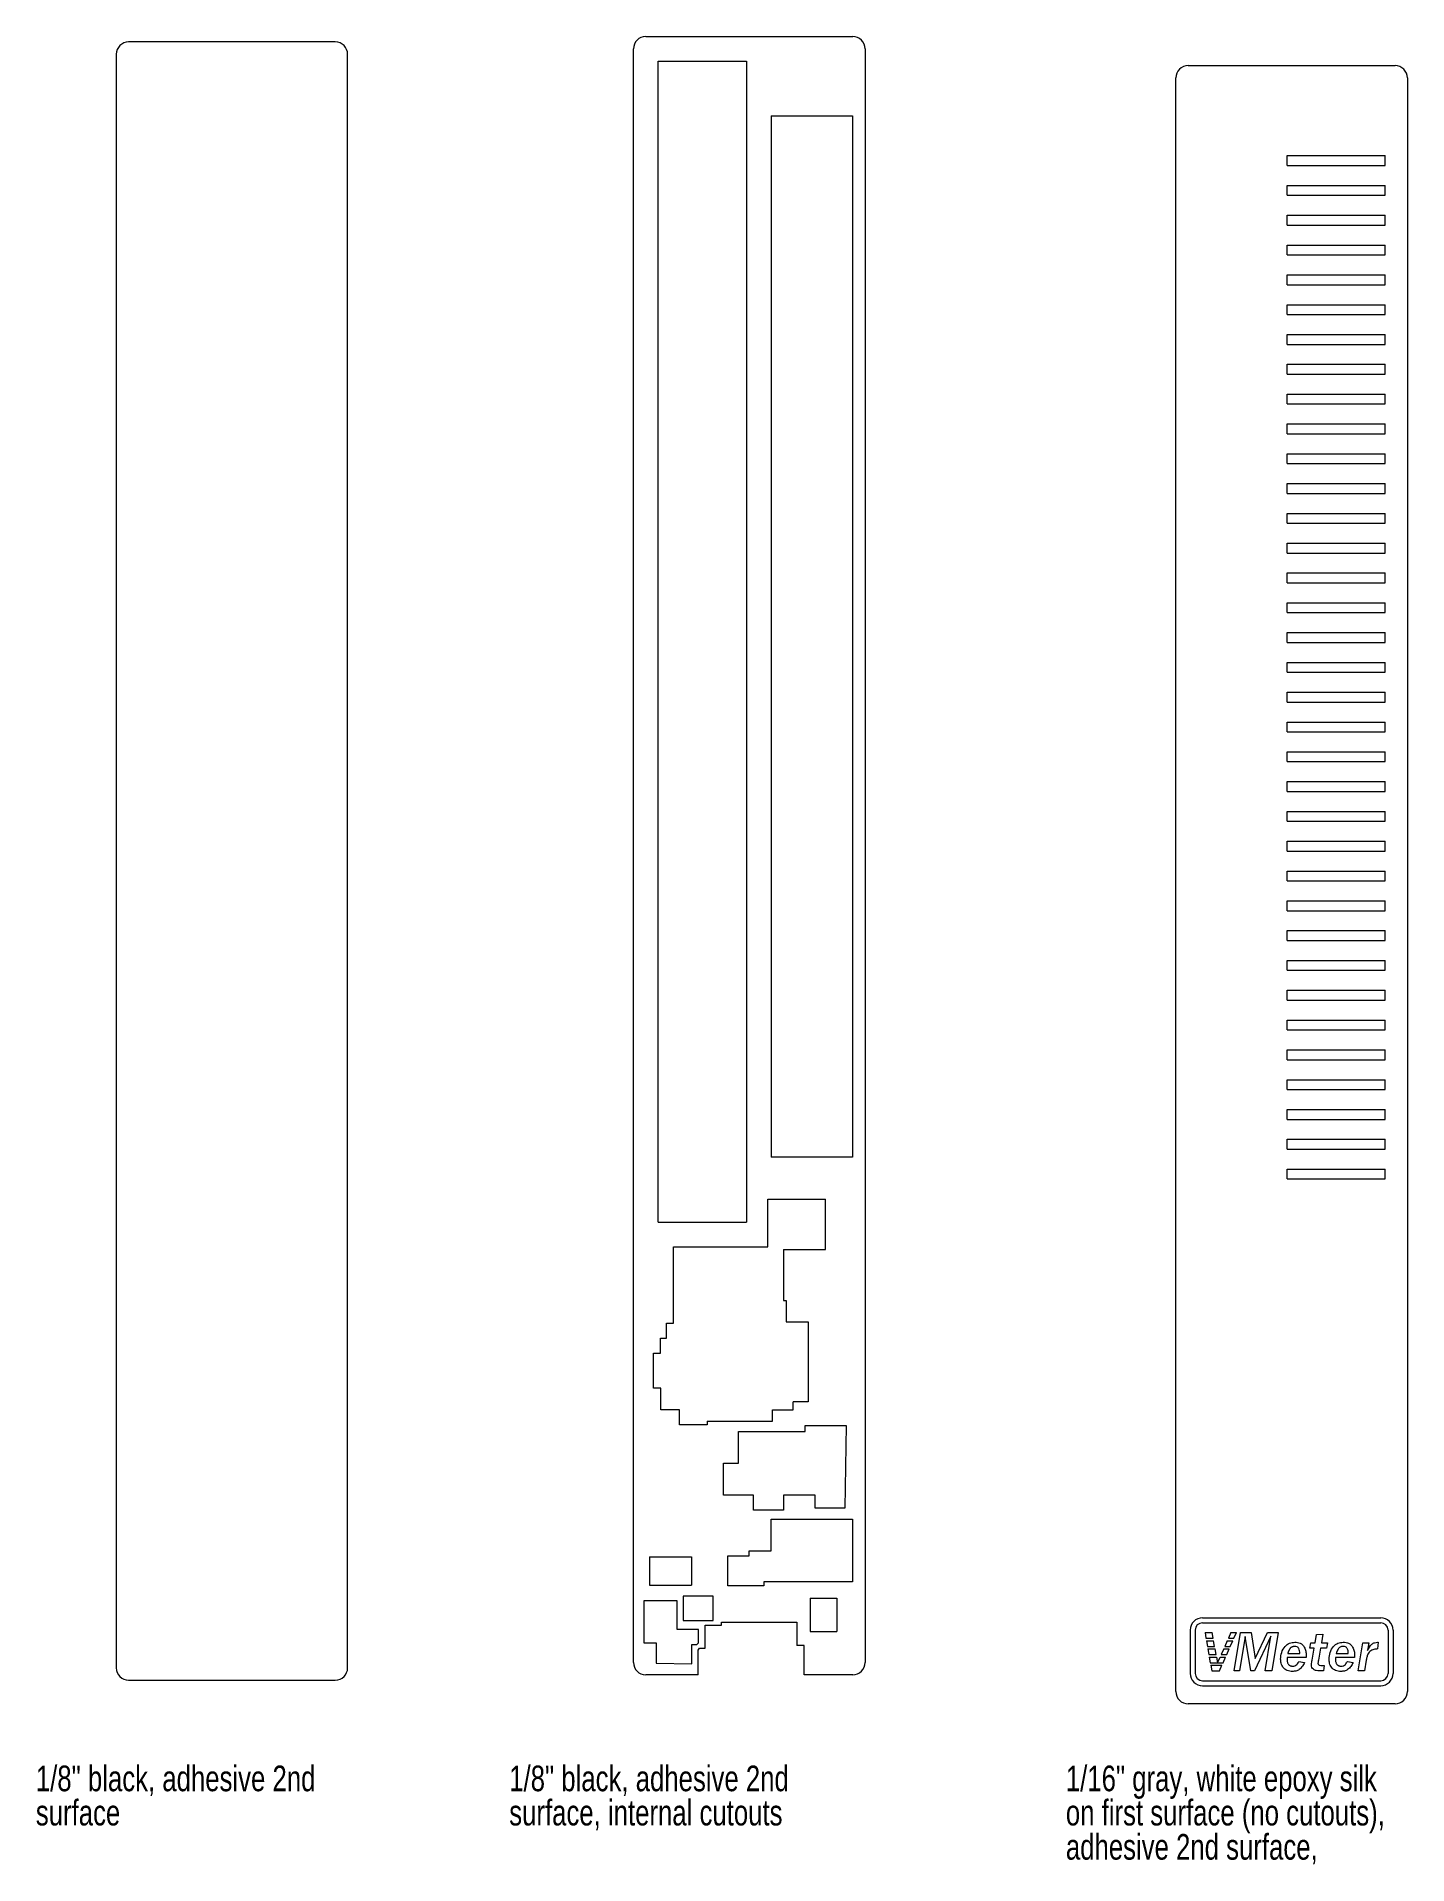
# Model space of a CAD drawing. Header units: inches. Extents: x 2.37 to 7.94, y 0.6 to 8.02.
import ezdxf

# ---------------------------------------------------------------- set-up
doc = ezdxf.new("R2010")
doc.units = ezdxf.units.IN
doc.header["$MEASUREMENT"] = 0
doc.layers.add('FORMAT', color=7, linetype='Continuous')
doc.styles.add('SLDTEXTSTYLE0', font='TXT', dxfattribs={"width": 0.75})

# ---------------------------------------------------------------- blocks, each defined once
blk = doc.blocks.new('SW_NOTE_0')
at = {"layer": 'FORMAT', "color": 0, "char_height": 0.104167, "attachment_point": 1, "style": 'SLDTEXTSTYLE0'}
for s, insert in [('1/16" gray, white epoxy silk ', (0, 0.1343)), ('on first surface (no cutouts), ', (0, -0.0046)), ('adhesive 2nd surface, ', (0, -0.1435))]:
    blk.add_mtext(s, dxfattribs=dict(at, insert=insert))
blk = doc.blocks.new('SW_NOTE_1')
at = {"layer": 'FORMAT', "color": 0, "char_height": 0.104167, "attachment_point": 1, "style": 'SLDTEXTSTYLE0'}
for s, insert in [('1/8" black, adhesive 2nd', (0, 0.1343)), ('surface, internal cutouts', (0, -0.0046))]:
    blk.add_mtext(s, dxfattribs=dict(at, insert=insert))
blk = doc.blocks.new('SW_NOTE_2')
at = {"layer": 'FORMAT', "color": 0, "attachment_point": 1, "style": 'SLDTEXTSTYLE0'}
for s, insert, char_height in [('1/8" black, adhesive 2nd', (0, 0.1343), 0.104167), ('surface', (0, -0.0046), 0.10417)]:
    blk.add_mtext(s, dxfattribs=dict(at, insert=insert, char_height=char_height))

msp = doc.modelspace()

# ---------------------------------------------------------------- linework, layer by layer
at = {"color": 7, "linetype": 'Continuous', "lineweight": 15}
for p, q in [((4.8465, 8.0179), (5.6865, 8.0179)), ((2.6975, 7.946), (2.6975, 1.396)), ((3.5864, 7.996), (2.7474, 7.996)), ((3.6364, 1.396), (3.6364, 7.946)), ((4.7965, 1.4179), (4.7965, 7.9679)), ((5.7365, 7.9679), (5.7365, 1.4179)), ((4.8965, 7.9179), (5.255, 7.9179)), ((4.8965, 3.2055), (4.8965, 7.9179)), ((5.255, 7.9179), (5.255, 3.2055)), ((7.048, 7.9001), (7.888, 7.9001)), ((6.998, 1.3001), (6.998, 7.8501)), ((7.938, 7.8501), (7.938, 1.3001)), ((5.355, 7.6964), (5.6857, 7.6964)), ((5.355, 7.6964), (5.355, 3.4686)), ((5.6857, 7.6964), (5.6857, 3.4686)), ((7.4495, 7.5345), (7.8481, 7.5345)), ((7.4495, 7.4945), (7.4495, 7.5345)), ((7.4495, 7.4945), (7.8481, 7.4945)), ((7.8481, 7.4945), (7.8481, 7.5345)), ((7.4495, 7.4135), (7.8481, 7.4135)), ((7.4495, 7.3735), (7.4495, 7.4135)), ((7.4495, 7.3735), (7.8481, 7.3735)), ((7.8481, 7.3735), (7.8481, 7.4135)), ((7.4495, 7.2925), (7.8481, 7.2925)), ((7.4495, 7.2525), (7.4495, 7.2925)), ((7.8481, 7.2525), (7.8481, 7.2925)), ((7.4495, 7.2525), (7.8481, 7.2525)), ((7.4495, 7.1715), (7.8481, 7.1715)), ((7.4495, 7.1315), (7.4495, 7.1715)), ((7.4495, 7.1315), (7.8481, 7.1315)), ((7.8481, 7.1315), (7.8481, 7.1715)), ((7.4495, 7.0505), (7.8481, 7.0505)), ((7.4495, 7.0105), (7.4495, 7.0505)), ((7.8481, 7.0105), (7.8481, 7.0505)), ((7.4495, 7.0105), (7.8481, 7.0105)), ((7.4495, 6.9295), (7.8481, 6.9295)), ((7.4495, 6.8895), (7.4495, 6.9295)), ((7.8481, 6.8895), (7.8481, 6.9295)), ((7.4495, 6.8895), (7.8481, 6.8895)), ((7.4495, 6.8085), (7.8481, 6.8085)), ((7.4495, 6.7685), (7.4495, 6.8085)), ((7.4495, 6.7685), (7.8481, 6.7685)), ((7.8481, 6.7685), (7.8481, 6.8085)), ((7.4495, 6.6875), (7.8481, 6.6875)), ((7.4495, 6.6475), (7.4495, 6.6875)), ((7.8481, 6.6475), (7.8481, 6.6875)), ((7.4495, 6.6475), (7.8481, 6.6475)), ((7.4495, 6.5665), (7.8481, 6.5665)), ((7.4495, 6.5265), (7.4495, 6.5665)), ((7.8481, 6.5265), (7.8481, 6.5665)), ((7.4495, 6.5265), (7.8481, 6.5265)), ((7.4495, 6.4455), (7.8481, 6.4455)), ((7.4495, 6.4055), (7.4495, 6.4455)), ((7.4495, 6.4055), (7.8481, 6.4055)), ((7.8481, 6.4055), (7.8481, 6.4455)), ((7.4495, 6.3245), (7.8481, 6.3245)), ((7.4495, 6.2845), (7.4495, 6.3245)), ((7.8481, 6.2845), (7.8481, 6.3245)), ((7.4495, 6.2845), (7.8481, 6.2845)), ((7.4495, 6.2035), (7.8481, 6.2035)), ((7.4495, 6.1635), (7.4495, 6.2035)), ((7.4495, 6.1635), (7.8481, 6.1635)), ((7.8481, 6.1635), (7.8481, 6.2035)), ((7.4495, 6.0825), (7.8481, 6.0825)), ((7.4495, 6.0425), (7.4495, 6.0825)), ((7.4495, 6.0425), (7.8481, 6.0425)), ((7.8481, 6.0425), (7.8481, 6.0825)), ((7.4495, 5.9615), (7.8481, 5.9615)), ((7.4495, 5.9215), (7.4495, 5.9615)), ((7.8481, 5.9215), (7.8481, 5.9615)), ((7.4495, 5.9215), (7.8481, 5.9215)), ((7.4495, 5.8405), (7.8481, 5.8405)), ((7.4495, 5.8005), (7.4495, 5.8405)), ((7.4495, 5.8005), (7.8481, 5.8005)), ((7.8481, 5.8005), (7.8481, 5.8405)), ((7.4495, 5.7195), (7.8481, 5.7195)), ((7.4495, 5.6795), (7.4495, 5.7195)), ((7.8481, 5.6795), (7.8481, 5.7195)), ((7.4495, 5.6795), (7.8481, 5.6795)), ((7.4495, 5.5985), (7.8481, 5.5985)), ((7.4495, 5.5585), (7.4495, 5.5985)), ((7.8481, 5.5585), (7.8481, 5.5985)), ((7.4495, 5.5585), (7.8481, 5.5585)), ((7.4495, 5.4775), (7.8481, 5.4775)), ((7.4495, 5.4375), (7.4495, 5.4775)), ((7.4495, 5.4375), (7.8481, 5.4375)), ((7.8481, 5.4375), (7.8481, 5.4775)), ((7.4495, 5.3565), (7.8481, 5.3565)), ((7.4495, 5.3165), (7.4495, 5.3565)), ((7.8481, 5.3165), (7.8481, 5.3565)), ((7.4495, 5.3165), (7.8481, 5.3165)), ((7.4495, 5.2355), (7.8481, 5.2355)), ((7.4495, 5.1955), (7.4495, 5.2355)), ((7.4495, 5.1955), (7.8481, 5.1955)), ((7.8481, 5.1955), (7.8481, 5.2355)), ((7.4495, 5.1145), (7.8481, 5.1145)), ((7.4495, 5.0745), (7.4495, 5.1145)), ((7.4495, 5.0745), (7.8481, 5.0745)), ((7.8481, 5.0745), (7.8481, 5.1145)), ((7.4495, 4.9935), (7.8481, 4.9935)), ((7.4495, 4.9535), (7.4495, 4.9935)), ((7.8481, 4.9535), (7.8481, 4.9935)), ((7.4495, 4.9535), (7.8481, 4.9535)), ((7.4495, 4.8725), (7.8481, 4.8725)), ((7.4495, 4.8325), (7.4495, 4.8725)), ((7.4495, 4.8325), (7.8481, 4.8325)), ((7.8481, 4.8325), (7.8481, 4.8725)), ((7.4495, 4.7515), (7.8481, 4.7515)), ((7.4495, 4.7115), (7.4495, 4.7515)), ((7.8481, 4.7115), (7.8481, 4.7515)), ((7.4495, 4.7115), (7.8481, 4.7115)), ((7.4495, 4.6305), (7.8481, 4.6305)), ((7.4495, 4.5905), (7.4495, 4.6305)), ((7.8481, 4.5905), (7.8481, 4.6305)), ((7.4495, 4.5905), (7.8481, 4.5905)), ((7.4495, 4.5095), (7.8481, 4.5095)), ((7.4495, 4.4695), (7.4495, 4.5095)), ((7.4495, 4.4695), (7.8481, 4.4695)), ((7.8481, 4.4695), (7.8481, 4.5095)), ((7.4495, 4.3885), (7.8481, 4.3885)), ((7.4495, 4.3485), (7.4495, 4.3885)), ((7.8481, 4.3485), (7.8481, 4.3885)), ((7.4495, 4.3485), (7.8481, 4.3485)), ((7.4495, 4.2675), (7.8481, 4.2675)), ((7.4495, 4.2275), (7.4495, 4.2675)), ((7.8481, 4.2275), (7.8481, 4.2675)), ((7.4495, 4.2275), (7.8481, 4.2275)), ((7.4495, 4.1465), (7.8481, 4.1465)), ((7.4495, 4.1065), (7.4495, 4.1465)), ((7.4495, 4.1065), (7.8481, 4.1065)), ((7.8481, 4.1065), (7.8481, 4.1465)), ((7.4495, 4.0255), (7.8481, 4.0255)), ((7.4495, 3.9855), (7.4495, 4.0255)), ((7.8481, 3.9855), (7.8481, 4.0255)), ((7.4495, 3.9855), (7.8481, 3.9855)), ((7.4495, 3.9045), (7.8481, 3.9045)), ((7.4495, 3.8645), (7.4495, 3.9045)), ((7.4495, 3.8645), (7.8481, 3.8645)), ((7.8481, 3.8645), (7.8481, 3.9045)), ((7.4495, 3.7835), (7.8481, 3.7835)), ((7.4495, 3.7435), (7.4495, 3.7835)), ((7.4495, 3.7435), (7.8481, 3.7435)), ((7.8481, 3.7435), (7.8481, 3.7835)), ((7.4495, 3.6625), (7.8481, 3.6625)), ((7.4495, 3.6225), (7.4495, 3.6625)), ((7.8481, 3.6225), (7.8481, 3.6625)), ((7.4495, 3.6225), (7.8481, 3.6225)), ((7.4495, 3.5415), (7.8481, 3.5415)), ((7.4495, 3.5015), (7.4495, 3.5415)), ((7.4495, 3.5015), (7.8481, 3.5015)), ((7.8481, 3.5015), (7.8481, 3.5415)), ((5.6857, 3.4686), (5.355, 3.4686)), ((7.4495, 3.4205), (7.8481, 3.4205)), ((7.4495, 3.3805), (7.4495, 3.4205)), ((7.8481, 3.3805), (7.8481, 3.4205)), ((7.4495, 3.3805), (7.8481, 3.3805)), ((5.3422, 3.2981), (5.5759, 3.2981)), ((5.3422, 3.1055), (5.3422, 3.2981)), ((5.5759, 3.0949), (5.5759, 3.2981)), ((4.8965, 3.2055), (5.255, 3.2055)), ((4.959, 2.9245), (4.9595, 3.1055)), ((4.9595, 3.1055), (5.3422, 3.1055)), ((5.405, 3.0949), (5.4053, 2.8875)), ((5.405, 3.0949), (5.5759, 3.0949)), ((4.959, 2.7956), (4.959, 2.9245)), ((5.4053, 2.8875), (5.417, 2.8875)), ((5.417, 2.8875), (5.417, 2.8005)), ((4.9311, 2.7956), (4.959, 2.7956)), ((4.9311, 2.7346), (4.9311, 2.7956)), ((5.417, 2.8005), (5.506, 2.8005)), ((5.506, 2.8005), (5.506, 2.4753)), ((4.8782, 2.6736), (4.9059, 2.6736)), ((4.8782, 2.5309), (4.8782, 2.6736)), ((4.9059, 2.7346), (4.9311, 2.7346)), ((4.9059, 2.6736), (4.9059, 2.7346)), ((4.9079, 2.5309), (4.8782, 2.5309)), ((4.9079, 2.4434), (4.9079, 2.5309)), ((5.445, 2.4434), (5.445, 2.4753)), ((5.506, 2.4753), (5.445, 2.4753)), ((4.9839, 2.4434), (4.9079, 2.4434)), ((4.9839, 2.3824), (4.9839, 2.4434)), ((5.0957, 2.3824), (4.9839, 2.3824)), ((5.0957, 2.3972), (5.0957, 2.3824)), ((5.0957, 2.3972), (5.3612, 2.3972)), ((5.3612, 2.3972), (5.3612, 2.4434)), ((5.3612, 2.4434), (5.445, 2.4434)), ((5.4929, 2.3792), (5.6596, 2.3792)), ((5.4929, 2.3557), (5.4929, 2.3792)), ((5.6596, 2.3792), (5.6548, 2.044)), ((5.2225, 2.3557), (5.4929, 2.3557)), ((5.2225, 2.2276), (5.2225, 2.3557)), ((5.1619, 2.2273), (5.2225, 2.2276)), ((5.1619, 2.0976), (5.1619, 2.2273)), ((5.284, 2.0976), (5.1619, 2.0976)), ((5.284, 2.0363), (5.284, 2.0976)), ((5.405, 2.0976), (5.405, 2.0363)), ((5.5346, 2.0976), (5.405, 2.0976)), ((5.5336, 2.044), (5.5346, 2.0976)), ((5.405, 2.0363), (5.284, 2.0363)), ((5.6548, 2.044), (5.5336, 2.044)), ((5.3553, 1.999), (5.6857, 1.999)), ((5.3553, 1.8704), (5.3553, 1.999)), ((5.6857, 1.999), (5.6857, 1.7448)), ((5.2661, 1.8704), (5.3553, 1.8704)), ((5.2661, 1.8504), (5.2661, 1.8704)), ((4.8615, 1.8464), (5.0315, 1.8464)), ((4.8615, 1.8464), (4.8615, 1.7314)), ((5.0315, 1.8464), (5.0315, 1.7314)), ((5.1798, 1.8504), (5.2661, 1.8504)), ((5.1798, 1.7294), (5.1798, 1.8504)), ((4.8615, 1.7314), (5.0315, 1.7314)), ((5.3261, 1.7294), (5.1798, 1.7294)), ((5.3261, 1.7448), (5.3261, 1.7294)), ((5.6857, 1.7448), (5.3261, 1.7448)), ((4.974, 1.6679), (4.839, 1.6679)), ((4.839, 1.6679), (4.839, 1.4979)), ((4.974, 1.5515), (4.974, 1.6679)), ((4.9979, 1.6864), (4.9979, 1.5884)), ((5.1201, 1.6864), (4.9979, 1.6864)), ((5.1201, 1.5884), (5.1201, 1.6864)), ((5.5135, 1.6789), (5.5135, 1.5433)), ((5.5135, 1.6789), (5.6216, 1.6789)), ((5.6216, 1.6789), (5.6216, 1.5433)), ((4.9979, 1.5884), (5.1201, 1.5884)), ((5.0882, 1.5698), (5.1533, 1.5698)), ((5.0882, 1.4753), (5.0882, 1.5698)), ((5.1533, 1.5816), (5.4598, 1.5816)), ((5.1533, 1.5698), (5.1533, 1.5816)), ((5.4598, 1.5816), (5.4598, 1.4863)), ((7.1064, 1.5991), (7.8298, 1.5991)), ((7.1064, 1.5791), (7.8298, 1.5791)), ((4.839, 1.4979), (4.8889, 1.4979)), ((4.8889, 1.4979), (4.8889, 1.4148)), ((5.06, 1.5515), (4.974, 1.5515)), ((5.034, 1.4913), (5.0532, 1.4913)), ((5.034, 1.412), (5.034, 1.4913)), ((5.06, 1.4979), (5.0532, 1.4913)), ((5.06, 1.4979), (5.06, 1.5515)), ((5.4894, 1.4863), (5.4598, 1.4863)), ((5.4894, 1.3679), (5.4894, 1.4863)), ((5.5135, 1.5433), (5.6216, 1.5433)), ((7.0564, 1.5491), (7.0564, 1.3735)), ((7.0764, 1.5491), (7.0764, 1.3735)), ((7.1164, 1.5391), (7.1204, 1.516)), ((7.1164, 1.5391), (7.1457, 1.5391)), ((7.1204, 1.516), (7.1497, 1.516)), ((7.1222, 1.506), (7.1262, 1.4829)), ((7.1222, 1.506), (7.1515, 1.506)), ((7.1497, 1.516), (7.1457, 1.5391)), ((7.1555, 1.4829), (7.1515, 1.506)), ((7.2069, 1.506), (7.1966, 1.4829)), ((7.2069, 1.506), (7.2292, 1.506)), ((7.2215, 1.5391), (7.2113, 1.516)), ((7.2113, 1.516), (7.2337, 1.516)), ((7.219, 1.4829), (7.2292, 1.506)), ((7.2215, 1.5391), (7.2439, 1.5391)), ((7.2337, 1.516), (7.2439, 1.5391)), ((7.2347, 1.3835), (7.2607, 1.5391)), ((7.2798, 1.5239), (7.2564, 1.3835)), ((7.2607, 1.5391), (7.3036, 1.5391)), ((7.3023, 1.3835), (7.2798, 1.5239)), ((7.3036, 1.5391), (7.3206, 1.4337)), ((7.3837, 1.5252), (7.3175, 1.3835)), ((7.3206, 1.4337), (7.3698, 1.5391)), ((7.36, 1.3835), (7.3837, 1.5252)), ((7.3698, 1.5391), (7.414, 1.5391)), ((7.414, 1.5391), (7.3879, 1.3835)), ((7.5421, 1.4764), (7.5456, 1.498)), ((7.5456, 1.498), (7.5636, 1.498)), ((7.5636, 1.498), (7.5694, 1.5309)), ((7.5694, 1.5309), (7.5947, 1.5327)), ((7.5947, 1.5327), (7.5887, 1.498)), ((7.5887, 1.498), (7.6134, 1.498)), ((7.6134, 1.498), (7.61, 1.4764)), ((7.7382, 1.3835), (7.7574, 1.498)), ((7.7574, 1.498), (7.7811, 1.498)), ((7.7811, 1.498), (7.7758, 1.4665)), ((7.8198, 1.5002), (7.8166, 1.473)), ((7.8598, 1.5491), (7.8598, 1.3735)), ((7.8798, 1.5491), (7.8798, 1.3735)), ((4.8889, 1.4148), (5.034, 1.412)), ((5.0586, 1.4678), (5.0652, 1.4753)), ((5.0586, 1.3679), (5.0586, 1.4678)), ((5.0652, 1.4753), (5.0882, 1.4753)), ((7.1262, 1.4829), (7.1555, 1.4829)), ((7.1279, 1.4729), (7.132, 1.4497)), ((7.1279, 1.4729), (7.1572, 1.4729)), ((7.132, 1.4497), (7.1613, 1.4497)), ((7.1337, 1.4397), (7.1378, 1.4166)), ((7.1337, 1.4397), (7.163, 1.4397)), ((7.1378, 1.4166), (7.1671, 1.4166)), ((7.1613, 1.4497), (7.1572, 1.4729)), ((7.163, 1.4397), (7.1671, 1.4166)), ((7.1674, 1.4166), (7.1776, 1.4397)), ((7.1674, 1.4166), (7.1898, 1.4166)), ((7.1776, 1.4397), (7.2, 1.4397)), ((7.1922, 1.4729), (7.182, 1.4497)), ((7.182, 1.4497), (7.2044, 1.4497)), ((7.1898, 1.4166), (7.2, 1.4397)), ((7.1922, 1.4729), (7.2146, 1.4729)), ((7.1966, 1.4829), (7.219, 1.4829)), ((7.2044, 1.4497), (7.2146, 1.4729)), ((7.5266, 1.4375), (7.45, 1.4375)), ((7.4527, 1.4548), (7.501, 1.4548)), ((7.4977, 1.4224), (7.5205, 1.4181)), ((7.5598, 1.4764), (7.5421, 1.4764)), ((7.5512, 1.4273), (7.5598, 1.4764)), ((7.585, 1.4764), (7.5764, 1.4269)), ((7.61, 1.4764), (7.585, 1.4764)), ((7.7233, 1.4375), (7.6466, 1.4375)), ((7.6494, 1.4548), (7.6977, 1.4548)), ((7.6944, 1.4224), (7.7172, 1.4181)), ((7.7711, 1.4278), (7.7637, 1.3835)), ((2.7474, 1.346), (3.5864, 1.346)), ((5.0586, 1.3679), (4.8465, 1.3679)), ((5.6865, 1.3679), (5.4894, 1.3679)), ((7.1064, 1.3435), (7.8298, 1.3435)), ((7.1395, 1.4066), (7.1436, 1.3835)), ((7.1395, 1.4066), (7.1853, 1.4066)), ((7.1436, 1.3835), (7.1751, 1.3835)), ((7.1751, 1.3835), (7.1853, 1.4066)), ((7.2564, 1.3835), (7.2347, 1.3835)), ((7.3175, 1.3835), (7.3023, 1.3835)), ((7.3879, 1.3835), (7.36, 1.3835)), ((7.5969, 1.3835), (7.5803, 1.3835)), ((7.5918, 1.4051), (7.6005, 1.4051)), ((7.6005, 1.4051), (7.5969, 1.3835)), ((7.7637, 1.3835), (7.7382, 1.3835)), ((7.1064, 1.3235), (7.8298, 1.3235)), ((7.888, 1.2501), (7.048, 1.2501))]:
    msp.add_line(p, q, dxfattribs=at)
for centre, radius, start, end in [((4.8465, 7.9679), 0.05, 90, 180), ((5.6865, 7.9679), 0.05, 0, 90), ((2.7474, 7.946), 0.05, 90, 180), ((3.5864, 7.946), 0.05, 0, 90), ((7.048, 7.8501), 0.05, 90, 180), ((7.888, 7.8501), 0.05, 0, 90), ((7.1064, 1.5491), 0.05, 90, 180), ((7.1064, 1.5491), 0.03, 90, 180), ((7.8298, 1.5491), 0.05, 0, 90), ((7.8298, 1.5491), 0.03, 0, 90), ((4.8465, 1.4179), 0.05, 180, 270), ((5.6865, 1.4179), 0.05, 270, 0), ((2.7474, 1.396), 0.05, 180, 270), ((3.5864, 1.396), 0.05, 270, 0), ((7.1064, 1.3735), 0.05, 180, 270), ((7.1064, 1.3735), 0.03, 180, 270), ((7.8298, 1.3735), 0.03, 270, 0), ((7.8298, 1.3735), 0.05, 270, 0), ((7.048, 1.3001), 0.05, 180, 270), ((7.888, 1.3001), 0.05, 270, 0)]:
    msp.add_arc(centre, radius, start, end, dxfattribs=at)
for points, knots in [([(7.4232, 1.4314), (7.424, 1.4408), (7.4255, 1.4595), (7.4392, 1.4825), (7.4587, 1.4979), (7.4735, 1.4994), (7.4808, 1.5002)], [0, 0, 0, 0, 0.280441, 0.560325, 0.780122, 1, 1, 1, 1]), ([(7.4808, 1.5002), (7.4885, 1.4995), (7.5037, 1.4983), (7.5195, 1.4825), (7.5261, 1.4642), (7.5267, 1.4524), (7.527, 1.4465)], [0, 0, 0, 0, 0.279888, 0.557979, 0.778693, 1, 1, 1, 1]), ([(7.6199, 1.4314), (7.6207, 1.4408), (7.6222, 1.4595), (7.6358, 1.4825), (7.6553, 1.4979), (7.6701, 1.4994), (7.6775, 1.5002)], [0, 0, 0, 0, 0.280441, 0.560325, 0.780122, 1, 1, 1, 1]), ([(7.6775, 1.5002), (7.6851, 1.4995), (7.7003, 1.4983), (7.7162, 1.4825), (7.7228, 1.4642), (7.7233, 1.4524), (7.7236, 1.4465)], [0, 0, 0, 0, 0.279889, 0.55798, 0.778695, 1, 1, 1, 1]), ([(7.7758, 1.4665), (7.7808, 1.4759), (7.7878, 1.4891), (7.8044, 1.4991), (7.8126, 1.4999), (7.8168, 1.5003)], [0, 0, 0, 0, 0.5590228, 0.7795942, 1, 1, 1, 1]), ([(7.8168, 1.5003), (7.8172, 1.5003), (7.8182, 1.5003), (7.8192, 1.5002), (7.8198, 1.5002)], [0, 0, 0, 0, 0.4174936, 0.9997658, 0.9997658, 0.9997658, 0.9997658]), ([(7.471, 1.3813), (7.4637, 1.382), (7.4489, 1.3832), (7.4325, 1.3969), (7.4243, 1.4142), (7.4236, 1.4257), (7.4232, 1.4314)], [0, 0, 0, 0, 0.28005, 0.558744, 0.779072, 1, 1, 1, 1]), ([(7.45, 1.4375), (7.4497, 1.4361), (7.4493, 1.4335), (7.4492, 1.4308), (7.4492, 1.4296)], [0, 0, 0, 0, 0.533826, 1, 1, 1, 1]), ([(7.4492, 1.4296), (7.4492, 1.4277), (7.4494, 1.424), (7.4505, 1.4188), (7.4523, 1.4142), (7.4546, 1.4108), (7.4566, 1.4085), (7.4584, 1.407), (7.4603, 1.4057), (7.4623, 1.4047), (7.4645, 1.4039), (7.4669, 1.4034), (7.4694, 1.403), (7.4711, 1.403), (7.472, 1.4029)], [0, 0, 0, 0, 0.1441497, 0.2765393, 0.4006155, 0.519832, 0.5782897, 0.6350689, 0.6926714, 0.7497687, 0.8087446, 0.8690326, 0.9327102, 0.9999798, 0.9999798, 0.9999798, 0.9999798]), ([(7.4803, 1.4829), (7.4794, 1.4829), (7.4777, 1.4829), (7.4752, 1.4825), (7.4728, 1.482), (7.4705, 1.4812), (7.4684, 1.4802), (7.4663, 1.479), (7.4644, 1.4776), (7.4626, 1.4759), (7.4609, 1.474), (7.4594, 1.4719), (7.458, 1.4696), (7.4567, 1.4671), (7.4555, 1.4643), (7.4544, 1.4614), (7.4535, 1.4582), (7.453, 1.456), (7.4527, 1.4548)], [0.0000096, 0.0000096, 0.0000096, 0.0000096, 0.0611247, 0.1195987, 0.176591, 0.2320621, 0.2863713, 0.3411639, 0.3959789, 0.4525012, 0.5107072, 0.5706978, 0.6332847, 0.6994809, 0.7685778, 0.8419027, 0.9187076, 1, 1, 1, 1]), ([(7.5205, 1.4181), (7.5178, 1.4125), (7.5124, 1.4015), (7.5001, 1.3891), (7.4855, 1.3823), (7.4759, 1.3817), (7.471, 1.3813)], [0, 0, 0, 0, 0.280364, 0.559977, 0.779867, 1, 1, 1, 1]), ([(7.472, 1.4029), (7.4752, 1.4033), (7.4816, 1.4039), (7.4914, 1.4106), (7.4953, 1.4179), (7.4977, 1.4224)], [0, 0, 0, 0, 0.280098, 0.560019, 1, 1, 1, 1]), ([(7.501, 1.4548), (7.5007, 1.4616), (7.5002, 1.4702), (7.4942, 1.4782), (7.4887, 1.4821), (7.4837, 1.4826), (7.4803, 1.4829)], [0, 0, 0, 0, 0.49872, 0.624351, 0.75004, 1, 1, 1, 1]), ([(7.527, 1.4465), (7.527, 1.4448), (7.5269, 1.4418), (7.5267, 1.4388), (7.5266, 1.4375)], [0, 0, 0, 0, 0.559901, 1, 1, 1, 1]), ([(7.5486, 1.4077), (7.5489, 1.4114), (7.5495, 1.4179), (7.5506, 1.4244), (7.5512, 1.4273)], [0, 0, 0, 0, 0.559854, 1, 1, 1, 1]), ([(7.5764, 1.4269), (7.576, 1.4248), (7.5754, 1.421), (7.575, 1.4172), (7.5749, 1.4156)], [0, 0, 0, 0, 0.560067, 1, 1, 1, 1]), ([(7.5749, 1.4156), (7.5749, 1.4146), (7.5751, 1.4128), (7.5763, 1.4101), (7.5783, 1.4082), (7.5833, 1.4054), (7.588, 1.4053), (7.5918, 1.4051)], [0, 0, 0, 0, 0.12537, 0.250562, 0.375836, 0.501285, 1, 1, 1, 1]), ([(7.6677, 1.3813), (7.6603, 1.382), (7.6456, 1.3832), (7.6291, 1.3969), (7.6209, 1.4142), (7.6202, 1.4257), (7.6199, 1.4314)], [0, 0, 0, 0, 0.280047, 0.558761, 0.779074, 1, 1, 1, 1]), ([(7.6466, 1.4375), (7.6464, 1.4361), (7.646, 1.4334), (7.6459, 1.4308), (7.6458, 1.4296)], [0, 0, 0, 0, 0.5600435, 1, 1, 1, 1]), ([(7.6458, 1.4296), (7.6459, 1.4277), (7.646, 1.424), (7.6472, 1.4188), (7.649, 1.4142), (7.6512, 1.4108), (7.6533, 1.4085), (7.655, 1.407), (7.6569, 1.4057), (7.659, 1.4047), (7.6612, 1.4039), (7.6635, 1.4034), (7.666, 1.403), (7.6678, 1.403), (7.6687, 1.4029)], [0, 0, 0, 0, 0.1441497, 0.2765393, 0.4006155, 0.519832, 0.5782897, 0.6350689, 0.6926714, 0.7497687, 0.8087446, 0.8690326, 0.9327102, 0.9999882, 0.9999882, 0.9999882, 0.9999882]), ([(7.677, 1.4829), (7.6729, 1.4825), (7.6648, 1.4816), (7.6539, 1.471), (7.6511, 1.4609), (7.6494, 1.4548)], [0, 0, 0, 0, 0.279712, 0.559232, 1, 1, 1, 1]), ([(7.7172, 1.4181), (7.7145, 1.4125), (7.7091, 1.4015), (7.6967, 1.3891), (7.6822, 1.3823), (7.6725, 1.3817), (7.6677, 1.3813)], [0, 0, 0, 0, 0.280364, 0.559977, 0.779867, 1, 1, 1, 1]), ([(7.6687, 1.4029), (7.6719, 1.4033), (7.6783, 1.4039), (7.6881, 1.4106), (7.692, 1.4179), (7.6944, 1.4224)], [0, 0, 0, 0, 0.280098, 0.560019, 1, 1, 1, 1]), ([(7.6977, 1.4548), (7.6973, 1.4616), (7.6969, 1.4702), (7.6909, 1.4782), (7.6854, 1.4821), (7.6803, 1.4826), (7.677, 1.4829)], [0, 0, 0, 0, 0.49872, 0.624351, 0.75004, 1, 1, 1, 1]), ([(7.7236, 1.4465), (7.7236, 1.4448), (7.7236, 1.4418), (7.7234, 1.4388), (7.7233, 1.4375)], [0, 0, 0, 0, 0.559899, 1, 1, 1, 1]), ([(7.8108, 1.4721), (7.8046, 1.4712), (7.7923, 1.4695), (7.7788, 1.4572), (7.7737, 1.442), (7.772, 1.4326), (7.7711, 1.4278)], [0, 0, 0, 0, 0.279232, 0.557976, 0.778625, 1, 1, 1, 1]), ([(7.8166, 1.473), (7.8155, 1.4727), (7.8136, 1.4723), (7.8116, 1.4722), (7.8108, 1.4721)], [0, 0, 0, 0, 0.560373, 1, 1, 1, 1]), ([(7.5803, 1.3835), (7.5761, 1.3837), (7.5677, 1.384), (7.5567, 1.3889), (7.5498, 1.3978), (7.549, 1.4044), (7.5486, 1.4077)], [0, 0, 0, 0, 0.281141, 0.560234, 0.780179, 1, 1, 1, 1])]:
    msp.add_open_spline(points, degree=3, knots=knots, dxfattribs=at)

# ---------------------------------------------------------------- block references
at = {"layer": 'FORMAT'}
for name, p in [('SW_NOTE_2', (2.3709, 0.8651)), ('SW_NOTE_1', (4.2923, 0.8651)), ('SW_NOTE_0', (6.5516, 0.8651))]:
    msp.add_blockref(name, p, dxfattribs=at)

doc.saveas('drawing.dxf')
